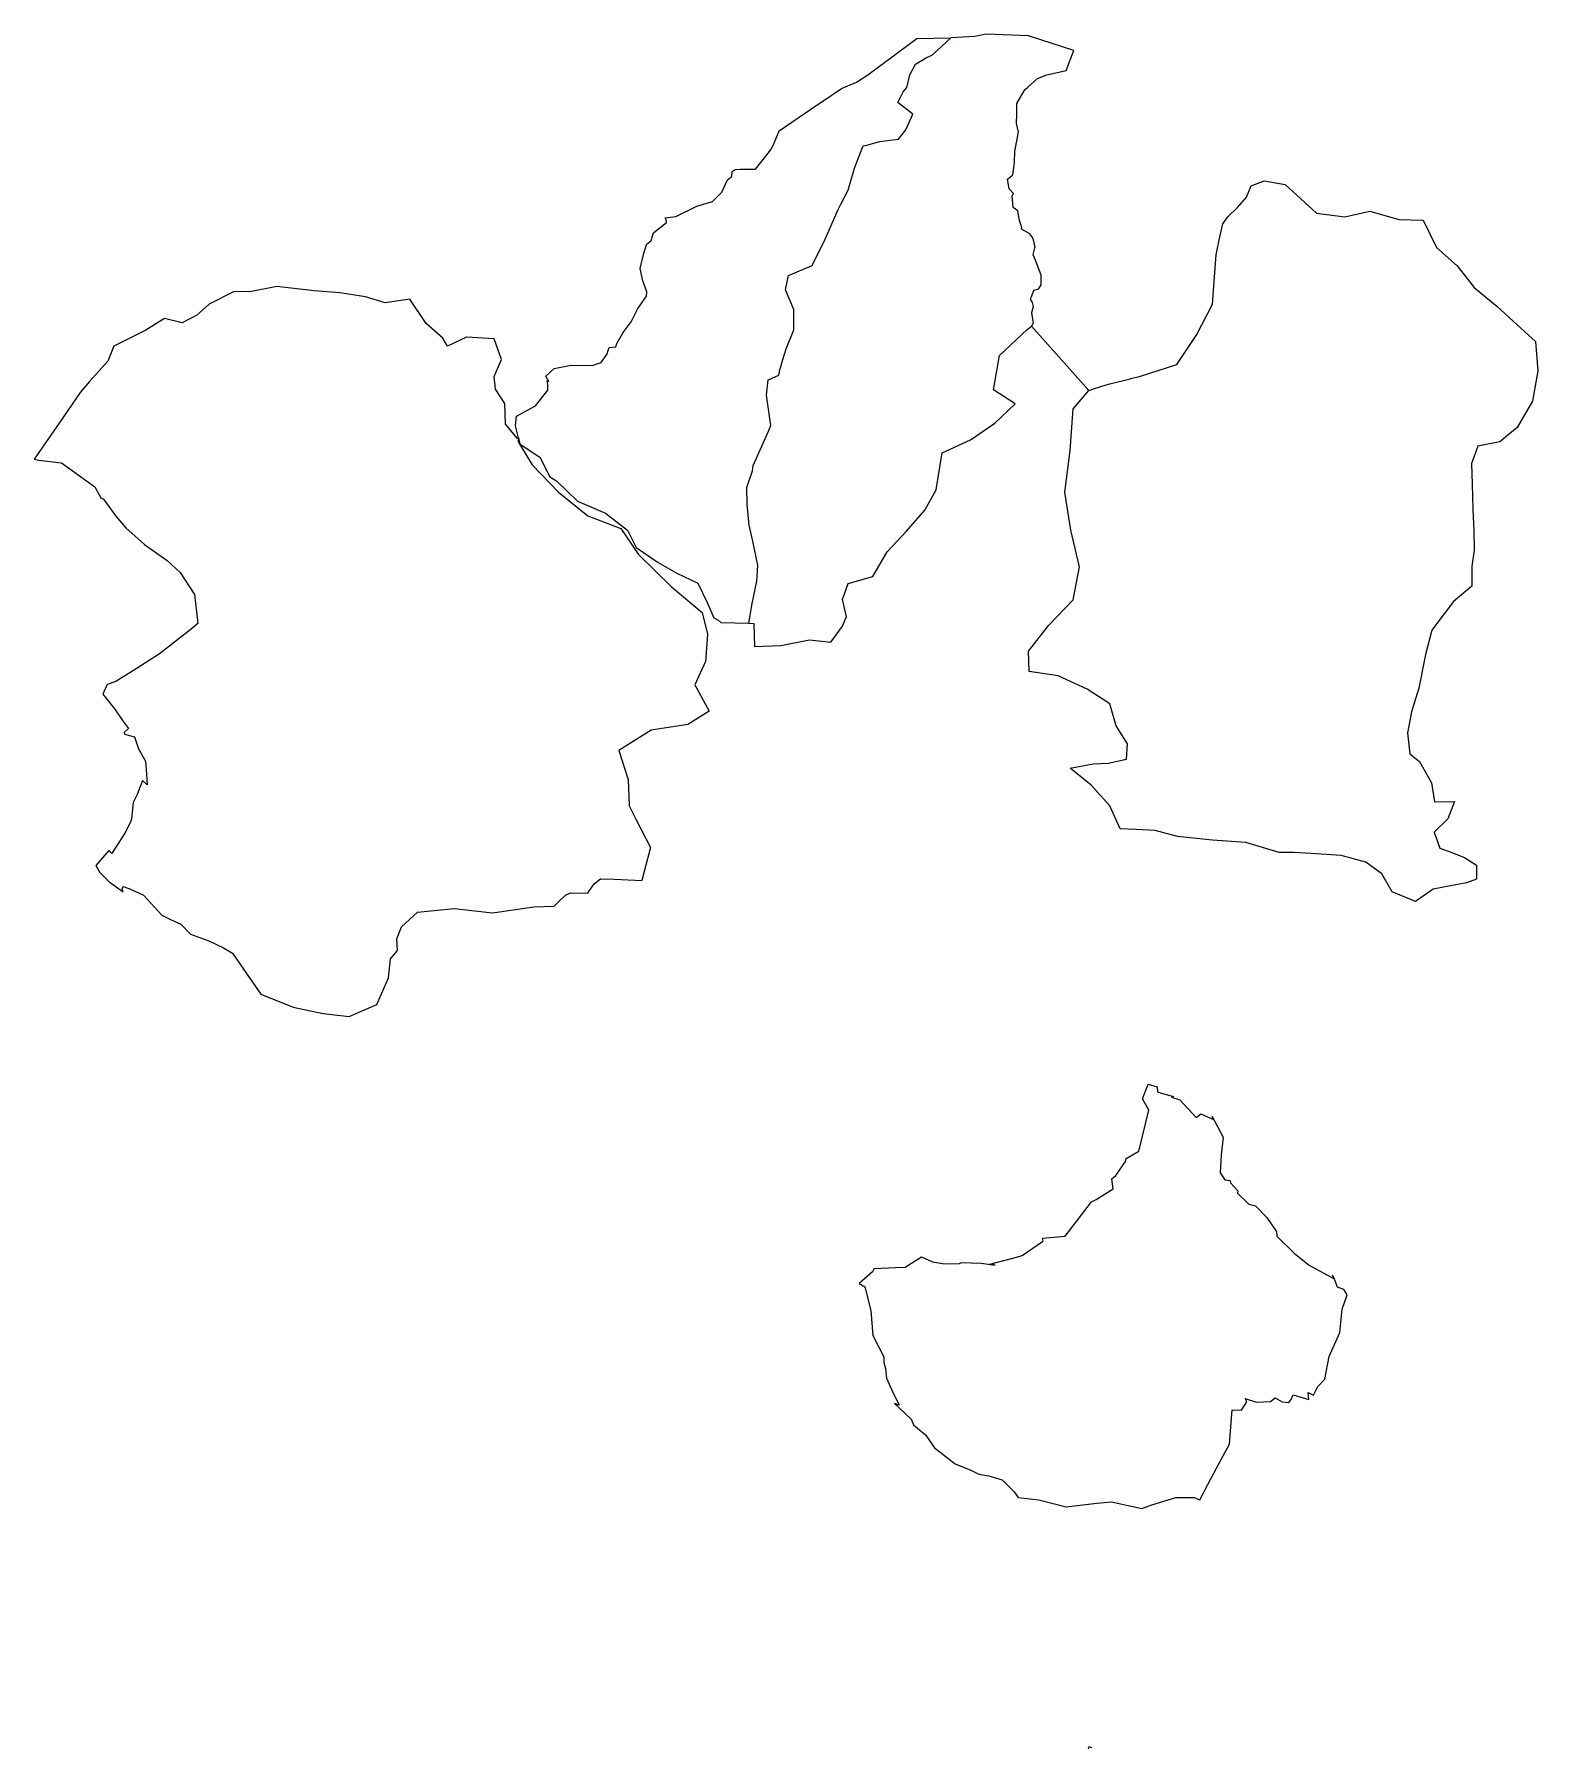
# Model space of a CAD drawing. Header units: metres. Extents: x 541927 to 542952, y 1839896 to 1841064.
import ezdxf

# ---------------------------------------------------------------- set-up
doc = ezdxf.new("R2010")
doc.units = ezdxf.units.M
doc.header["$MEASUREMENT"] = 0
doc.layers.add('Level 10', color=7, linetype='Continuous', lineweight=0)

msp = doc.modelspace()

# ---------------------------------------------------------------- linework, layer by layer
at = {"layer": 'Level 10', "color": 1, "linetype": 'Continuous', "lineweight": 0}
for p, q in [((542553.5141, 1841059.7625), (542553.5225, 1841059.7066)), ((542608.1091, 1840924.3511), (542608.3857, 1840924.1686)), ((542609.134, 1840918.8755), (542609.1706, 1840918.9567)), ((542607.0595, 1840865.2023), (542646.1014, 1840821.4396)), ((542674.1121, 1840829.478), (542674.7349, 1840829.6309)), ((542256.7329, 1840788.6945), (542257.3172, 1840789.1028)), ((542256.7329, 1840788.6945), (542256.7919, 1840788.6264)), ((542256.7919, 1840788.6264), (542257.0325, 1840788.509)), ((542257.0325, 1840788.509), (542257.333, 1840789.0375)), ((542257.0325, 1840788.509), (542257.5188, 1840788.2717)), ((542257.3172, 1840789.1028), (542257.333, 1840789.0375)), ((542257.333, 1840789.0375), (542257.5188, 1840788.2717)), ((542257.5188, 1840788.2717), (542257.5821, 1840788.0106)), ((542396.9763, 1840662.1066), (542396.9791, 1840662.0979)), ((542313.267, 1840488.4645), (542313.3306, 1840488.4911)), ((542341.2777, 1840487.5678), (542341.2791, 1840487.5461)), ((542499.6828, 1840222.9458), (542514.3219, 1840223.5595)), ((542514.3219, 1840223.5595), (542520.8283, 1840223.8322))]:
    msp.add_line(p, q, dxfattribs=at)
at = {"layer": 'Level 10', "color": 1, "linetype": 'Continuous', "lineweight": 0, "flags": 128}
for points in [[(542608.1091, 1840924.3511), (542607.8731, 1840925.5506), (542605.8916, 1840928.2179), (542600.1626, 1840931.4434), (542600.3482, 1840932.5197), (542598.8991, 1840937.2842), (542597.6159, 1840944.0061), (542594.5359, 1840946.0683), (542593.7955, 1840954.0991), (542594.731, 1840955.7983), (542591.7921, 1840958.8532), (542590.5001, 1840965.4916), (542594.2405, 1840968.5321), (542595.4132, 1840976.7708), (542595.7105, 1840984.5903), (542598.0966, 1840997.4618), (542596.8259, 1841003.5232), (542596.8848, 1841009.4944), (542596.9597, 1841017.093), (542601.9993, 1841025.6146), (542602.6272, 1841026.6763), (542604.4147, 1841028.255), (542606.723, 1841030.2936), (542610.9638, 1841034.0389), (542617.5038, 1841036.5656), (542630.4896, 1841039.6525), (542635.8183, 1841053.1863), (542605.6839, 1841062.9575), (542605.4295, 1841062.9573), (542605.1561, 1841063.0956), (542576.0047, 1841064.2429), (542568.4201, 1841062.732), (542552.0394, 1841061.9282)], [(542257.3172, 1840789.1028), (542255.3414, 1840797.2481), (542255.9052, 1840803.9093), (542268.807, 1840810.9279), (542277.3876, 1840821.5558), (542277.2098, 1840825.5252), (542276.9362, 1840828.2052), (542278.0908, 1840827.6417), (542275.9466, 1840831.2454), (542281.7124, 1840836.4974), (542292.9834, 1840838.6624), (542307.4154, 1840838.45), (542313.7419, 1840840.5402), (542317.4151, 1840845.9085), (542319.1581, 1840850.698), (542323.7353, 1840851.143), (542324.3924, 1840853.426), (542328.553, 1840861.0028), (542334.1001, 1840868.3042), (542338.4641, 1840876.9666), (542341.3437, 1840881.2667), (542344.5715, 1840885.7716), (542344.8784, 1840888.8052), (542342.1545, 1840896.1549), (542340.3314, 1840904.6288), (542342.6355, 1840915.003), (542344.7597, 1840921.4442), (542345.8581, 1840922.1513), (542347.6163, 1840923.7965), (542349.2958, 1840929.0032), (542351.8316, 1840930.854), (542358.1697, 1840936.0143), (542357.9158, 1840937.8132), (542357.2962, 1840939.1105), (542364.6263, 1840940.1083), (542378.9188, 1840947.0653), (542389.6243, 1840950.2773), (542395.9153, 1840956.6341), (542399.7343, 1840965.1006), (542402.7791, 1840967.2215), (542402.9776, 1840970.7928), (542404.9424, 1840971.9839), (542408.5898, 1840972.3622), (542418.8098, 1840972.3826), (542424.322, 1840979.2201), (542429.0935, 1840985.3234), (542430.84, 1840988.3506), (542434.9598, 1840998.4317), (542460.9745, 1841016.1084), (542464.083, 1841018.2205), (542477.4277, 1841027.2881), (542487.6481, 1841031.5936), (542495.5065, 1841036.6272), (542528.7461, 1841061.3193), (542552.0394, 1841061.9282)], [(542414.2049, 1840662.756), (542416.6831, 1840676.1952), (542419.7419, 1840691.3974), (542420.5319, 1840702.3405), (542417.0808, 1840718.8338), (542414.4663, 1840729.5878), (542413.2398, 1840743.7578), (542412.9038, 1840755.3046), (542416.8305, 1840766.7462), (542417.166, 1840770.2369), (542427.9247, 1840794.2866), (542429.3882, 1840797.558), (542426.3603, 1840818.2448), (542427.5212, 1840828.7033), (542427.6537, 1840828.8025), (542434.7112, 1840831.9609), (542435.5988, 1840836.6494), (542435.7924, 1840836.7768), (542437.5315, 1840842.6766), (542439.6469, 1840849.8532), (542444.9234, 1840862.7748), (542445.0478, 1840876.6135), (542439.1911, 1840890.0044), (542441.3445, 1840899.7198), (542457.5057, 1840906.7363), (542466.2952, 1840924.6271), (542475.1695, 1840944.8182), (542476.8439, 1840948.0827), (542481.9653, 1840958.0675), (542486.3081, 1840972.8793), (542490.9431, 1840984.7359), (542492.2773, 1840988.1488), (542493.7744, 1840988.5409), (542495.4108, 1840988.9694), (542503.5912, 1840991.1117), (542508.9043, 1840991.8124), (542516.2311, 1840992.7787), (542521.2076, 1840999.2256), (542523.1326, 1841003.2757), (542526.1938, 1841009.7165), (542515.7877, 1841017.7836), (542519.502, 1841024.9051), (542521.9244, 1841027.9734), (542524.1193, 1841036.5454), (542527.8333, 1841043.8245), (542534.7457, 1841047.9565), (542539.3811, 1841050.1744), (542552.0394, 1841061.9282)], [(542674.7349, 1840829.6309), (542681.365, 1840831.2586), (542706.028, 1840839.0715), (542719.5868, 1840859.5505), (542730.3642, 1840880.3948), (542731.6501, 1840899.0034), (542732.9256, 1840913.8833), (542735.3059, 1840926.2797), (542737.3629, 1840934.9561), (542740.8134, 1840939.851), (542747.355, 1840946.0785), (542753.5281, 1840953.2421), (542756.7671, 1840961.0212), (542765.5319, 1840964.3779), (542779.8524, 1840961.8097), (542801.1637, 1840942.2171), (542820.6341, 1840939.8541), (542837.535, 1840943.5797), (542857.2713, 1840937.9431), (542873.9657, 1840937.6522), (542882.9183, 1840918.8695), (542897.1516, 1840906.3768), (542908.6354, 1840891.6711), (542924.2194, 1840878.8936), (542937.9972, 1840866.1867), (542950.4399, 1840854.8498), (542952.0094, 1840834.8464), (542948.4568, 1840814.0815), (542937.9775, 1840796.2891), (542926.2394, 1840786.4059), (542911.1161, 1840783.5093), (542906.9645, 1840771.5731), (542907.3592, 1840757.6333), (542907.7789, 1840740.2155), (542908.4602, 1840726.0722), (542908.7465, 1840712.7166), (542906.9984, 1840701.6849), (542907.017, 1840688.0505), (542894.5826, 1840677.5074), (542879.8592, 1840658.1019), (542875.5114, 1840641.4627), (542871.0062, 1840618.5904), (542866.0315, 1840602.4509), (542863.2527, 1840588.1523), (542864.784, 1840573.714), (542871.429, 1840568.6075), (542879.6045, 1840553.9322), (542881.7407, 1840541.0626), (542895.2959, 1840541.2383), (542890.7146, 1840529.496), (542881.3888, 1840520.4525), (542885.2111, 1840509.5155), (542891.7254, 1840507.1913), (542902.0881, 1840503.1219), (542910.3874, 1840497.991), (542910.3534, 1840488.2427), (542903.3836, 1840485.9099), (542892.4611, 1840483.8195), (542880.6805, 1840481.5511), (542868.6349, 1840473.2348), (542852.8933, 1840479.7884), (542845.7244, 1840491.9151), (542834.8619, 1840499.9533), (542818.0065, 1840504.5662), (542797.5098, 1840505.7306), (542785.6605, 1840506.5044), (542775.762, 1840506.5402), (542753.0635, 1840513.2468), (542730.2857, 1840514.9076), (542706.5405, 1840517.4476), (542691.1616, 1840521.4792), (542678.2752, 1840522.2138), (542667.3029, 1840522.637), (542660.297, 1840538.2794), (542647.7414, 1840552.3988), (542633.3488, 1840564.0102), (542649.0712, 1840567.0098), (542659.2369, 1840567.4476), (542671.7408, 1840570.1718), (542672.3273, 1840580.6563), (542664.7654, 1840592.9004), (542660.3539, 1840607.9173), (542644.9809, 1840617.9407), (542625.1752, 1840626.8422), (542605.4708, 1840629.8634), (542604.8348, 1840643.7934), (542618.8733, 1840661.5278), (542635.3895, 1840678.8406), (542639.7528, 1840701.2117), (542633.8369, 1840726.2334), (542629.7612, 1840752.1493), (542633.2273, 1840780.464), (542635.2623, 1840809.0448), (542646.1014, 1840821.4396)], [(542608.1091, 1840924.3511), (542608.1573, 1840924.1063), (542608.724, 1840921.2262), (542609.1706, 1840918.9567)], [(542609.134, 1840918.8755), (542609.067, 1840918.7265), (542607.9496, 1840914.1238), (542609.3328, 1840911.0565), (542613.3156, 1840900.2496), (542613.2308, 1840893.4972), (542611.5146, 1840890.446), (542608.428, 1840889.6013), (542606.7649, 1840885.1551), (542606.1421, 1840883.5956), (542607.4073, 1840881.3721), (542608.1371, 1840878.6189), (542607.0725, 1840874.4615), (542607.9988, 1840867.34), (542607.0595, 1840865.2023)], [(542609.1706, 1840918.9567), (542609.1829, 1840918.8937), (542609.134, 1840918.8755)], [(542256.7329, 1840788.6945), (542248.3379, 1840798.3843), (542247.9432, 1840812.5189), (542241.5394, 1840822.3285), (542240.7621, 1840831.0085), (542245.6837, 1840842.6122), (542240.7915, 1840856.7007), (542221.9137, 1840857.8596), (542208.9516, 1840851.7679), (542205.6953, 1840857.0761), (542194.3463, 1840867.2006), (542183.1723, 1840883.7159), (542166.5014, 1840881.1693), (542152.9201, 1840885.2512), (542135.6127, 1840888.0643), (542118.0937, 1840889.393), (542092.6759, 1840892.4313), (542074.1924, 1840888.6011), (542063.5961, 1840888.9233), (542046.3648, 1840880.3931), (542038.1518, 1840872.7154), (542028.1136, 1840867.6037), (542015.9295, 1840870.5291), (542003.2751, 1840862.5924), (541993.2108, 1840857.6405), (541989.5721, 1840855.8501), (541981.5242, 1840851.5954), (541977.288, 1840841.505), (541965.0016, 1840827.4743), (541958.6155, 1840820.1816), (541944.2341, 1840799.2626), (541927.2581, 1840774.5695), (541930.094, 1840773.8609), (541945.6917, 1840772.0274), (541968.4176, 1840755.7109), (541972.7151, 1840748.3643), (541974.3712, 1840747.4029), (541982.7902, 1840735.8256), (541989.7269, 1840727.7885), (542002.3659, 1840716.4515), (542017.7668, 1840705.6393), (542026.698, 1840697.3372), (542036.5188, 1840682.3309), (542038.7305, 1840662.6441), (542034.0795, 1840658.8321), (542012.6711, 1840641.8348), (541996.623, 1840631.7396), (541982.8702, 1840622.9937), (541976.8473, 1840621.1083), (541973.9633, 1840614.4708), (541982.0759, 1840604.1265), (541987.3843, 1840596.5685), (541991.4817, 1840590.9559), (541988.5183, 1840588.3437), (541988.8335, 1840587.2035), (541995.6329, 1840585.2692), (541998.3673, 1840577.1495), (542003.1051, 1840568.7371), (542003.6769, 1840559.9083), (542004.2727, 1840552.5636), (542001.0567, 1840555.5438), (541999.2151, 1840550.8284), (541997.445, 1840546.1317), (541994.7467, 1840540.5705), (541993.5436, 1840529.4751), (541992.8955, 1840527.1457), (541988.8684, 1840519.7826), (541980.8818, 1840507.0692), (541980.2137, 1840505.7879), (541978.1621, 1840507.8058), (541969.285, 1840497.734), (541971.834, 1840492.8974), (541978.3293, 1840486.5197), (541987.7404, 1840479.7303), (541987.507, 1840480.2122), (541987.1912, 1840481.6585), (541987.742, 1840483.4589), (541992.3594, 1840481.6872), (542001.7833, 1840477.5135), (542014.1319, 1840463.8664), (542020.1197, 1840460.9287), (542027.0829, 1840457.6127), (542033.7401, 1840450.7716), (542046.1778, 1840446.3348), (542056.1304, 1840441.5964), (542062.2809, 1840437.8058), (542072.2527, 1840423.347), (542081.6321, 1840410.0094), (542103.6016, 1840401.1581), (542124.2564, 1840396.8861), (542141.8221, 1840394.8155), (542160.6909, 1840402.9316), (542168.738, 1840421.1732), (542170.0807, 1840433.9755), (542174.7995, 1840439.7077), (542174.3991, 1840447.702), (542177.5213, 1840455.926), (542188.4908, 1840465.9278), (542213.5584, 1840468.3613), (542239.6292, 1840465.4915), (542267.7874, 1840469.5636), (542281.6017, 1840469.8787), (542283.8144, 1840472.3132), (542289.3929, 1840477.3421), (542291.8577, 1840478.6517), (542292.7806, 1840479.1421), (542304.4477, 1840478.8376), (542305.6652, 1840480.5415), (542308.9651, 1840485.1601), (542313.267, 1840488.4645)], [(542414.2049, 1840662.756), (542417.7546, 1840662.6483), (542418.226, 1840646.8796), (542436.1613, 1840647.6574), (542455.575, 1840651.4341), (542470.1441, 1840649.8122), (542478.0533, 1840660.8191), (542480.8475, 1840667.319), (542478.2227, 1840678.9338), (542482.0102, 1840689.7747), (542498.8016, 1840694.6871), (542508.6755, 1840711.3835), (542521.7824, 1840725.5265), (542534.2539, 1840739.9001), (542541.9158, 1840753.8189), (542545.9877, 1840778.8514), (542565.3638, 1840787.9057), (542581.9456, 1840799.2268), (542595.7788, 1840812.3046), (542581.0774, 1840821.9677), (542585.081, 1840845.3862), (542604.0197, 1840862.9449), (542607.0595, 1840865.2023)], [(542646.1014, 1840821.4396), (542649.9431, 1840822.6971), (542657.8536, 1840825.2863), (542660.3002, 1840826.0871), (542674.1121, 1840829.478)], [(542674.1121, 1840829.478), (542674.4566, 1840829.5381), (542674.7349, 1840829.6309)], [(542256.7329, 1840788.6945), (542256.6997, 1840788.6713), (542256.7919, 1840788.6264)], [(542256.7919, 1840788.6264), (542256.9774, 1840788.4122), (542257.0325, 1840788.509)], [(542257.5821, 1840788.0106), (542256.9269, 1840786.8539), (542266.7229, 1840770.8737), (542284.6075, 1840752.155), (542304.5255, 1840736.1208), (542327.0847, 1840727.3637), (542339.1999, 1840709.7094), (542361.2845, 1840687.8548), (542382.3862, 1840670.1721), (542386.1534, 1840655.3672), (542384.6617, 1840636.647), (542377.558, 1840620.7353), (542387.3133, 1840602.8259), (542372.801, 1840593.865), (542347.7365, 1840589.938), (542325.6425, 1840576.1018), (542331.9411, 1840556.2934), (542332.6564, 1840538.3752), (542337.486, 1840528.8407), (542347.1717, 1840509.9388), (542343.0019, 1840493.4949), (542341.2791, 1840487.5461)], [(542257.333, 1840789.0375), (542257.4051, 1840789.1643), (542257.3172, 1840789.1028)], [(542257.5821, 1840788.0106), (542257.6843, 1840788.191), (542257.5188, 1840788.2717)], [(542257.5821, 1840788.0106), (542258.2805, 1840785.1314), (542272.1673, 1840775.8375), (542278.5418, 1840762.8001), (542283.4304, 1840759.5542), (542297.5672, 1840745.9665), (542316.5216, 1840737.8792), (542331.6559, 1840726.2969), (542337.429, 1840714.4362), (542352.5427, 1840704.2544), (542365.2721, 1840697.0359), (542379.4939, 1840690.1914), (542386.0308, 1840676.4772), (542390.5574, 1840666.4042), (542393.0724, 1840665.1941), (542395.1506, 1840663.334), (542414.2049, 1840662.756)], [(542313.267, 1840488.4645), (542313.3025, 1840488.4917), (542313.3306, 1840488.4911)], [(542313.3306, 1840488.4911), (542322.4643, 1840488.2877), (542336.84, 1840487.7211), (542341.2791, 1840487.5461)], [(542520.8283, 1840223.8322), (542531.893, 1840230.9313), (542539.5542, 1840227.4221), (542546.2717, 1840226.3039), (542557.2259, 1840226.0569), (542559.4505, 1840227.0167), (542572.6228, 1840226.5237), (542582.1393, 1840225.2906), (542578.6599, 1840225.8123), (542597.6867, 1840230.9518), (542600.5195, 1840231.8108), (542614.4672, 1840241.4571), (542614.8599, 1840241.8567), (542614.3913, 1840243.6366), (542629.9026, 1840245.0219), (542637.5052, 1840254.8507), (542637.5596, 1840254.9211), (542644.9822, 1840264.5173), (542647.9093, 1840268.3015), (542650.9907, 1840270.07), (542662.5736, 1840277.3), (542661.6391, 1840284.0133), (542664.46, 1840286.3934), (542671.0399, 1840295.9229), (542671.3934, 1840297.9827), (542680.0211, 1840302.9808), (542686.868, 1840330.9406), (542682.5961, 1840338.6953), (542686.5196, 1840348.5348), (542692.702, 1840346.7479), (542692.8874, 1840343.4556), (542696.2609, 1840342.238), (542703.7759, 1840340.2868), (542702.4445, 1840339.8574), (542708.1352, 1840337.986), (542719.2918, 1840325.9508), (542722.327, 1840328.4612), (542731.089, 1840324.4719), (542730.1904, 1840326.6776), (542737.5869, 1840312.5108), (542736.3144, 1840300.534), (542735.5254, 1840288.2521), (542738.6471, 1840283.3148), (542742.4213, 1840282.9143), (542742.6568, 1840281.4493), (542747.6307, 1840275.8571), (542747.3654, 1840274.3633), (542755.178, 1840266.727), (542759.7049, 1840265.586), (542767.2945, 1840257.6803), (542773.805, 1840248.344), (542773.8539, 1840248.1967), (542774.2141, 1840245.0244), (542786.1304, 1840233.2596), (542796.3311, 1840225.2757), (542813.2412, 1840216.0312)], [(542499.6828, 1840222.9458), (542498.5515, 1840220.7639), (542489.465, 1840212.6578), (542493.2875, 1840210.4858), (542497.4152, 1840194.2811), (542498.7458, 1840177.2639), (542506.313, 1840162.6521), (542506.2758, 1840158.8864), (542507.3749, 1840154.7982), (542508.1392, 1840148.2237), (542511.8219, 1840139.9298), (542516.7871, 1840129.7835), (542513.5566, 1840130.992), (542525.006, 1840120.1723), (542526.4712, 1840116.2982), (542534.6662, 1840109.7015), (542540.8096, 1840100.6241), (542544.7406, 1840097.8495), (542554.8611, 1840089.7633), (542565.6625, 1840085.4627), (542570.9702, 1840082.8577), (542577.9297, 1840081.536), (542586.8679, 1840078.8549), (542595.1194, 1840070.8484), (542597.8816, 1840066.81), (542611.9235, 1840065.2243), (542630.4964, 1840060.4477), (542651.433, 1840063.0497), (542661.4371, 1840063.9787), (542682.1649, 1840059.2715), (542689.0359, 1840061.9194), (542705.3089, 1840066.9236), (542717.8812, 1840066.9118), (542721.676, 1840065.1942), (542724.0409, 1840069.6673), (542724.7214, 1840070.9545), (542725.4141, 1840072.2648), (542731.036, 1840082.8985), (542731.5275, 1840083.8282), (542736.5451, 1840093.319), (542741.817, 1840103.2907), (542743.7015, 1840126.5462), (542750.0326, 1840126.4672), (542753.8304, 1840132.1234), (542752.5113, 1840134.4674), (542760.421, 1840131.8955), (542769.9255, 1840132.2393), (542773.1124, 1840134.8984), (542777.7319, 1840132.0169), (542782.3468, 1840131.7078), (542783.9436, 1840133.566), (542785.2517, 1840136.75), (542796.0329, 1840133.6182), (542795.4418, 1840138.505), (542799.1209, 1840136.5368), (542802.2439, 1840142.5407), (542807.0124, 1840147.4603), (542809.7979, 1840162.9554), (542817.2404, 1840179.2482), (542818.7192, 1840195.325), (542822.0529, 1840204.9594), (542819.8636, 1840208.6835), (542815.4344, 1840210.1865), (542813.7168, 1840215.0246), (542813.2412, 1840216.0312)], [(542813.2412, 1840216.0312), (542813.2856, 1840216.0069), (542812.1363, 1840218.3698), (542813.2412, 1840216.0312)], [(542645.778, 1839895.6406), (542646.2578, 1839897.1627), (542647.8508, 1839896.4796)]]:
    msp.add_lwpolyline(points, dxfattribs=at)

doc.saveas('drawing.dxf')
